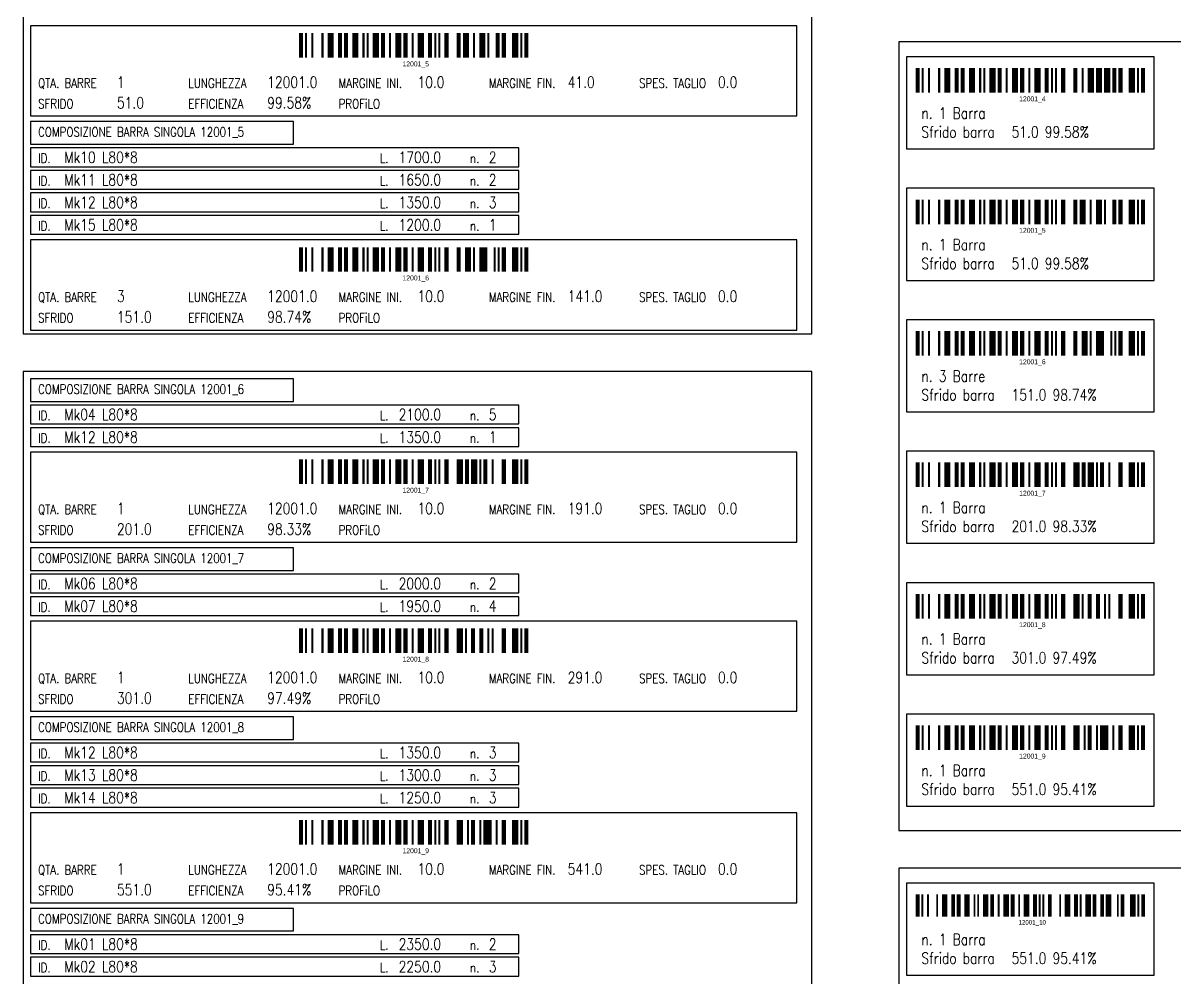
# Model space of a CAD drawing. Header units: millimetres. Extents: x -56 to 421004, y -1 to 91234.
# Drawn here: x 219727 to 237506, y 64003 to 78744 of the extents above; entities that cross this region are included whole.
import ezdxf
from ezdxf.enums import TextEntityAlignment as Align

# ---------------------------------------------------------------- set-up
doc = ezdxf.new("R2010")
doc.units = ezdxf.units.MM
doc.styles.add('EasyCutStyle', font='romans.shx', dxfattribs={"width": 0.8})

# ---------------------------------------------------------------- blocks, each defined once
blk = doc.blocks.new('BARCODE128_12001_5')
at = {"linetype": 'Continuous'}
for points, const_width in [([(1, 0), (1, 12)], 2), ([(3.5, 0), (3.5, 12)], 1), ([(6.5, 0), (6.5, 12)], 1), ([(11.5, 0), (11.5, 12)], 1), ([(15.5, 0), (15.5, 12)], 3), ([(20, 0), (20, 12)], 2), ([(23, 0), (23, 12)], 2), ([(27.5, 0), (27.5, 12)], 3), ([(31.5, 0), (31.5, 12)], 1), ([(33.5, 0), (33.5, 12)], 1), ([(37.5, 0), (37.5, 12)], 3), ([(41, 0), (41, 12)], 2), ([(44.5, 0), (44.5, 12)], 1), ([(48.5, 0), (48.5, 12)], 3), ([(52, 0), (52, 12)], 2), ([(55.5, 0), (55.5, 12)], 1), ([(59.5, 0), (59.5, 12)], 3), ([(64, 0), (64, 12)], 2), ([(66.5, 0), (66.5, 12)], 1), ([(68.5, 0), (68.5, 12)], 1), ([(72, 0), (72, 12)], 2), ([(78, 0), (78, 12)], 2), ([(81.5, 0), (81.5, 12)], 3), ([(85.5, 0), (85.5, 12)], 1), ([(89.5, 0), (89.5, 12)], 3), ([(92.5, 0), (92.5, 12)], 1), ([(97, 0), (97, 12)], 2), ([(100, 0), (100, 12)], 2), ([(105.5, 0), (105.5, 12)], 3), ([(108.5, 0), (108.5, 12)], 1), ([(111, 0), (111, 12)], 2)]:
    blk.add_lwpolyline(points, dxfattribs=dict(at, const_width=const_width))
blk.add_text('12001_5', height=2.4).set_placement((57, -4.2), align=Align.CENTER)
blk = doc.blocks.new('BARCODE128_12001_6')
at = {"linetype": 'Continuous'}
for points, const_width in [([(1, 0), (1, 12)], 2), ([(3.5, 0), (3.5, 12)], 1), ([(6.5, 0), (6.5, 12)], 1), ([(11.5, 0), (11.5, 12)], 1), ([(15.5, 0), (15.5, 12)], 3), ([(20, 0), (20, 12)], 2), ([(23, 0), (23, 12)], 2), ([(27.5, 0), (27.5, 12)], 3), ([(31.5, 0), (31.5, 12)], 1), ([(33.5, 0), (33.5, 12)], 1), ([(37.5, 0), (37.5, 12)], 3), ([(41, 0), (41, 12)], 2), ([(44.5, 0), (44.5, 12)], 1), ([(48.5, 0), (48.5, 12)], 3), ([(52, 0), (52, 12)], 2), ([(55.5, 0), (55.5, 12)], 1), ([(59.5, 0), (59.5, 12)], 3), ([(64, 0), (64, 12)], 2), ([(66.5, 0), (66.5, 12)], 1), ([(68.5, 0), (68.5, 12)], 1), ([(72, 0), (72, 12)], 2), ([(78, 0), (78, 12)], 2), ([(82.5, 0), (82.5, 12)], 3), ([(85.5, 0), (85.5, 12)], 1), ([(90, 0), (90, 12)], 4), ([(95.5, 0), (95.5, 12)], 1), ([(97.5, 0), (97.5, 12)], 1), ([(100, 0), (100, 12)], 2), ([(105.5, 0), (105.5, 12)], 3), ([(108.5, 0), (108.5, 12)], 1), ([(111, 0), (111, 12)], 2)]:
    blk.add_lwpolyline(points, dxfattribs=dict(at, const_width=const_width))
blk.add_text('12001_6', height=2.4).set_placement((57, -4.2), align=Align.CENTER)
blk = doc.blocks.new('BARCODE128_12001_7')
at = {"linetype": 'Continuous'}
for points, const_width in [([(1, 0), (1, 12)], 2), ([(3.5, 0), (3.5, 12)], 1), ([(6.5, 0), (6.5, 12)], 1), ([(11.5, 0), (11.5, 12)], 1), ([(15.5, 0), (15.5, 12)], 3), ([(20, 0), (20, 12)], 2), ([(23, 0), (23, 12)], 2), ([(27.5, 0), (27.5, 12)], 3), ([(31.5, 0), (31.5, 12)], 1), ([(33.5, 0), (33.5, 12)], 1), ([(37.5, 0), (37.5, 12)], 3), ([(41, 0), (41, 12)], 2), ([(44.5, 0), (44.5, 12)], 1), ([(48.5, 0), (48.5, 12)], 3), ([(52, 0), (52, 12)], 2), ([(55.5, 0), (55.5, 12)], 1), ([(59.5, 0), (59.5, 12)], 3), ([(64, 0), (64, 12)], 2), ([(66.5, 0), (66.5, 12)], 1), ([(68.5, 0), (68.5, 12)], 1), ([(72, 0), (72, 12)], 2), ([(78.5, 0), (78.5, 12)], 3), ([(82, 0), (82, 12)], 2), ([(85.5, 0), (85.5, 12)], 3), ([(88.5, 0), (88.5, 12)], 1), ([(91, 0), (91, 12)], 2), ([(94.5, 0), (94.5, 12)], 1), ([(100, 0), (100, 12)], 2), ([(105.5, 0), (105.5, 12)], 3), ([(108.5, 0), (108.5, 12)], 1), ([(111, 0), (111, 12)], 2)]:
    blk.add_lwpolyline(points, dxfattribs=dict(at, const_width=const_width))
blk.add_text('12001_7', height=2.4).set_placement((57, -4.2), align=Align.CENTER)
blk = doc.blocks.new('BARCODE128_12001_8')
at = {"linetype": 'Continuous'}
for points, const_width in [([(1, 0), (1, 12)], 2), ([(3.5, 0), (3.5, 12)], 1), ([(6.5, 0), (6.5, 12)], 1), ([(11.5, 0), (11.5, 12)], 1), ([(15.5, 0), (15.5, 12)], 3), ([(20, 0), (20, 12)], 2), ([(23, 0), (23, 12)], 2), ([(27.5, 0), (27.5, 12)], 3), ([(31.5, 0), (31.5, 12)], 1), ([(33.5, 0), (33.5, 12)], 1), ([(37.5, 0), (37.5, 12)], 3), ([(41, 0), (41, 12)], 2), ([(44.5, 0), (44.5, 12)], 1), ([(48.5, 0), (48.5, 12)], 3), ([(52, 0), (52, 12)], 2), ([(55.5, 0), (55.5, 12)], 1), ([(59.5, 0), (59.5, 12)], 3), ([(64, 0), (64, 12)], 2), ([(66.5, 0), (66.5, 12)], 1), ([(68.5, 0), (68.5, 12)], 1), ([(72, 0), (72, 12)], 2), ([(78.5, 0), (78.5, 12)], 3), ([(81.5, 0), (81.5, 12)], 1), ([(85, 0), (85, 12)], 2), ([(89, 0), (89, 12)], 2), ([(92.5, 0), (92.5, 12)], 1), ([(94.5, 0), (94.5, 12)], 1), ([(100, 0), (100, 12)], 2), ([(105.5, 0), (105.5, 12)], 3), ([(108.5, 0), (108.5, 12)], 1), ([(111, 0), (111, 12)], 2)]:
    blk.add_lwpolyline(points, dxfattribs=dict(at, const_width=const_width))
blk.add_text('12001_8', height=2.4).set_placement((57, -4.2), align=Align.CENTER)
blk = doc.blocks.new('BARCODE128_12001_9')
at = {"linetype": 'Continuous'}
for points, const_width in [([(1, 0), (1, 12)], 2), ([(3.5, 0), (3.5, 12)], 1), ([(6.5, 0), (6.5, 12)], 1), ([(11.5, 0), (11.5, 12)], 1), ([(15.5, 0), (15.5, 12)], 3), ([(20, 0), (20, 12)], 2), ([(23, 0), (23, 12)], 2), ([(27.5, 0), (27.5, 12)], 3), ([(31.5, 0), (31.5, 12)], 1), ([(33.5, 0), (33.5, 12)], 1), ([(37.5, 0), (37.5, 12)], 3), ([(41, 0), (41, 12)], 2), ([(44.5, 0), (44.5, 12)], 1), ([(48.5, 0), (48.5, 12)], 3), ([(52, 0), (52, 12)], 2), ([(55.5, 0), (55.5, 12)], 1), ([(59.5, 0), (59.5, 12)], 3), ([(64, 0), (64, 12)], 2), ([(66.5, 0), (66.5, 12)], 1), ([(68.5, 0), (68.5, 12)], 1), ([(72, 0), (72, 12)], 2), ([(78.5, 0), (78.5, 12)], 3), ([(82.5, 0), (82.5, 12)], 1), ([(85, 0), (85, 12)], 2), ([(88.5, 0), (88.5, 12)], 1), ([(92, 0), (92, 12)], 4), ([(96.5, 0), (96.5, 12)], 1), ([(100, 0), (100, 12)], 2), ([(105.5, 0), (105.5, 12)], 3), ([(108.5, 0), (108.5, 12)], 1), ([(111, 0), (111, 12)], 2)]:
    blk.add_lwpolyline(points, dxfattribs=dict(at, const_width=const_width))
blk.add_text('12001_9', height=2.4).set_placement((57, -4.2), align=Align.CENTER)
blk = doc.blocks.new('BARCODE128_12001_4')
at = {"linetype": 'Continuous'}
for points, const_width in [([(1, 0), (1, 12)], 2), ([(3.5, 0), (3.5, 12)], 1), ([(6.5, 0), (6.5, 12)], 1), ([(11.5, 0), (11.5, 12)], 1), ([(15.5, 0), (15.5, 12)], 3), ([(20, 0), (20, 12)], 2), ([(23, 0), (23, 12)], 2), ([(27.5, 0), (27.5, 12)], 3), ([(31.5, 0), (31.5, 12)], 1), ([(33.5, 0), (33.5, 12)], 1), ([(37.5, 0), (37.5, 12)], 3), ([(41, 0), (41, 12)], 2), ([(44.5, 0), (44.5, 12)], 1), ([(48.5, 0), (48.5, 12)], 3), ([(52, 0), (52, 12)], 2), ([(55.5, 0), (55.5, 12)], 1), ([(59.5, 0), (59.5, 12)], 3), ([(64, 0), (64, 12)], 2), ([(66.5, 0), (66.5, 12)], 1), ([(68.5, 0), (68.5, 12)], 1), ([(72, 0), (72, 12)], 2), ([(78, 0), (78, 12)], 2), ([(81.5, 0), (81.5, 12)], 1), ([(85.5, 0), (85.5, 12)], 3), ([(89.5, 0), (89.5, 12)], 3), ([(93.5, 0), (93.5, 12)], 3), ([(97, 0), (97, 12)], 2), ([(100, 0), (100, 12)], 2), ([(105.5, 0), (105.5, 12)], 3), ([(108.5, 0), (108.5, 12)], 1), ([(111, 0), (111, 12)], 2)]:
    blk.add_lwpolyline(points, dxfattribs=dict(at, const_width=const_width))
blk.add_text('12001_4', height=2.4).set_placement((57, -4.2), align=Align.CENTER)
blk = doc.blocks.new('BARCODE128_12001_10')
at = {"linetype": 'Continuous'}
for points, const_width in [([(1, 0), (1, 12)], 2), ([(3.5, 0), (3.5, 12)], 1), ([(6.5, 0), (6.5, 12)], 1), ([(11.5, 0), (11.5, 12)], 1), ([(15.5, 0), (15.5, 12)], 3), ([(20, 0), (20, 12)], 2), ([(23, 0), (23, 12)], 2), ([(27.5, 0), (27.5, 12)], 3), ([(31.5, 0), (31.5, 12)], 1), ([(33.5, 0), (33.5, 12)], 1), ([(37.5, 0), (37.5, 12)], 3), ([(41, 0), (41, 12)], 2), ([(44.5, 0), (44.5, 12)], 1), ([(48.5, 0), (48.5, 12)], 3), ([(52, 0), (52, 12)], 2), ([(55.5, 0), (55.5, 12)], 1), ([(59.5, 0), (59.5, 12)], 3), ([(64, 0), (64, 12)], 2), ([(66.5, 0), (66.5, 12)], 1), ([(68.5, 0), (68.5, 12)], 1), ([(72, 0), (72, 12)], 2), ([(77.5, 0), (77.5, 12)], 1), ([(81.5, 0), (81.5, 12)], 3), ([(86, 0), (86, 12)], 2), ([(88.5, 0), (88.5, 12)], 1), ([(92.5, 0), (92.5, 12)], 3), ([(96, 0), (96, 12)], 2), ([(100, 0), (100, 12)], 2), ([(103.5, 0), (103.5, 12)], 3), ([(108.5, 0), (108.5, 12)], 1), ([(111, 0), (111, 12)], 2), ([(116.5, 0), (116.5, 12)], 3), ([(119.5, 0), (119.5, 12)], 1), ([(122, 0), (122, 12)], 2)]:
    blk.add_lwpolyline(points, dxfattribs=dict(at, const_width=const_width))
blk.add_text('12001_10', height=2.4).set_placement((62.5, -4.2), align=Align.CENTER)

msp = doc.modelspace()

# ---------------------------------------------------------------- linework, layer by layer
at = {"color": 5}
for points in [[(219726.89, 73946.16), (231901.8, 73946.16), (231901.8, 91164.97), (219726.89, 91164.97)], [(219842.84, 77308.75), (231669.9, 77308.75), (231669.9, 78700.17), (219842.84, 78700.17)], [(233245.22, 66278.28), (250464.03, 66278.28), (250464.03, 78453.2), (233245.22, 78453.2)], [(219842.84, 76873.93), (223901.14, 76873.93), (223901.14, 77221.79), (219842.84, 77221.79)], [(219842.84, 76526.08), (227379.69, 76526.08), (227379.69, 76815.96), (219842.84, 76815.96)], [(219842.84, 76178.22), (227379.69, 76178.22), (227379.69, 76468.1), (219842.84, 76468.1)], [(219842.84, 75830.37), (227379.69, 75830.37), (227379.69, 76120.25), (219842.84, 76120.25)], [(219842.84, 75482.51), (227379.69, 75482.51), (227379.69, 75772.39), (219842.84, 75772.39)], [(219842.84, 74004.13), (231669.9, 74004.13), (231669.9, 75395.55), (219842.84, 75395.55)], [(219726.89, 56147.59), (231901.8, 56147.59), (231901.8, 73366.4), (219726.89, 73366.4)], [(219842.84, 72902.59), (223901.14, 72902.59), (223901.14, 73250.45), (219842.84, 73250.45)], [(219842.84, 72554.74), (227379.69, 72554.74), (227379.69, 72844.62), (219842.84, 72844.62)], [(219842.84, 72206.88), (227379.69, 72206.88), (227379.69, 72496.76), (219842.84, 72496.76)], [(219842.84, 70728.5), (231669.9, 70728.5), (231669.9, 72119.92), (219842.84, 72119.92)], [(219842.84, 70293.68), (223901.14, 70293.68), (223901.14, 70641.54), (219842.84, 70641.54)], [(219842.84, 69945.83), (227379.69, 69945.83), (227379.69, 70235.7), (219842.84, 70235.7)], [(219842.84, 69597.97), (227379.69, 69597.97), (227379.69, 69887.85), (219842.84, 69887.85)], [(219842.84, 68119.59), (231669.9, 68119.59), (231669.9, 69511.01), (219842.84, 69511.01)], [(219842.84, 67684.77), (223901.14, 67684.77), (223901.14, 68032.62), (219842.84, 68032.62)], [(219842.84, 67336.91), (227379.69, 67336.91), (227379.69, 67626.79), (219842.84, 67626.79)], [(219842.84, 66989.06), (227379.69, 66989.06), (227379.69, 67278.94), (219842.84, 67278.94)], [(219842.84, 66641.2), (227379.69, 66641.2), (227379.69, 66931.08), (219842.84, 66931.08)], [(219842.84, 65162.82), (231669.9, 65162.82), (231669.9, 66554.24), (219842.84, 66554.24)], [(233245.22, 53523.61), (250464.03, 53523.61), (250464.03, 65698.52), (233245.22, 65698.52)], [(219842.84, 64728), (223901.14, 64728), (223901.14, 65075.86), (219842.84, 65075.86)], [(219842.84, 64380.15), (227379.69, 64380.15), (227379.69, 64670.03), (219842.84, 64670.03)], [(219842.84, 64032.29), (227379.69, 64032.29), (227379.69, 64322.17), (219842.84, 64322.17)]]:
    msp.add_lwpolyline(points, close=True, dxfattribs=at)

# ---------------------------------------------------------------- block references
at = {"xscale": 31.62316363636637, "yscale": 31.62316363636637, "zscale": 31.62316363636364}
for name, p in [('BARCODE128_12001_5', (223985.47, 78207.9)), ('BARCODE128_12001_6', (223985.47, 74903.28)), ('BARCODE128_12001_7', (223985.47, 71627.65)), ('BARCODE128_12001_8', (223985.47, 69018.74)), ('BARCODE128_12001_9', (223985.47, 66061.97))]:
    msp.add_blockref(name, p, dxfattribs=at)

# ---------------------------------------------------------------- texts
at = {"color": 1, "style": 'EasyCutStyle', "width": 0.8}
for s, height, p in [('QTA. BARRE', 144.94, (219958.79, 77743.57)), ('LUNGHEZZA', 144.94, (222277.82, 77743.57)), ('MARGINE INI.', 144.9395, (224596.85, 77743.57)), ('MARGINE FIN.', 144.9395, (226915.89, 77743.57)), ('SPES. TAGLIO', 144.9395, (229234.92, 77743.57)), ('SFRIDO', 144.94, (219958.79, 77424.7)), ('EFFICIENZA', 144.94, (222277.82, 77424.7)), ('PROFiLO', 144.94, (224596.85, 77424.7)), ('ID.', 144.94, (219958.79, 76584.05)), ('L.', 144.94, (225234.59, 76584.05)), ('n.', 144.94, (226626.01, 76584.05)), ('ID.', 144.94, (219958.79, 76236.2)), ('L.', 144.94, (225234.59, 76236.2)), ('n.', 144.94, (226626.01, 76236.2)), ('ID.', 144.94, (219958.79, 75888.35)), ('L.', 144.94, (225234.59, 75888.35)), ('n.', 144.94, (226626.01, 75888.35)), ('ID.', 144.94, (219958.79, 75540.49)), ('L.', 144.94, (225234.59, 75540.49)), ('n.', 144.94, (226626.01, 75540.49)), ('QTA. BARRE', 144.94, (219958.79, 74438.95)), ('LUNGHEZZA', 144.94, (222277.82, 74438.95)), ('MARGINE INI.', 144.9395, (224596.85, 74438.95)), ('MARGINE FIN.', 144.9395, (226915.89, 74438.95)), ('SPES. TAGLIO', 144.9395, (229234.92, 74438.95)), ('SFRIDO', 144.94, (219958.79, 74120.08)), ('EFFICIENZA', 144.94, (222277.82, 74120.08)), ('PROFiLO', 144.94, (224596.85, 74120.08)), ('ID.', 144.94, (219958.79, 72612.71)), ('L.', 144.94, (225234.59, 72612.71)), ('n.', 144.94, (226626.01, 72612.71)), ('ID.', 144.94, (219958.79, 72264.86)), ('L.', 144.94, (225234.59, 72264.86)), ('n.', 144.94, (226626.01, 72264.86)), ('QTA. BARRE', 144.94, (219958.79, 71163.32)), ('LUNGHEZZA', 144.94, (222277.82, 71163.32)), ('MARGINE INI.', 144.9395, (224596.85, 71163.32)), ('MARGINE FIN.', 144.9395, (226915.89, 71163.32)), ('SPES. TAGLIO', 144.9395, (229234.92, 71163.32)), ('SFRIDO', 144.94, (219958.79, 70844.45)), ('EFFICIENZA', 144.94, (222277.82, 70844.45)), ('PROFiLO', 144.94, (224596.85, 70844.45)), ('ID.', 144.94, (219958.79, 70003.8)), ('L.', 144.94, (225234.59, 70003.8)), ('n.', 144.94, (226626.01, 70003.8)), ('ID.', 144.94, (219958.79, 69655.95)), ('L.', 144.94, (225234.59, 69655.95)), ('n.', 144.94, (226626.01, 69655.95)), ('QTA. BARRE', 144.94, (219958.79, 68554.41)), ('LUNGHEZZA', 144.94, (222277.82, 68554.41)), ('MARGINE INI.', 144.9395, (224596.85, 68554.41)), ('MARGINE FIN.', 144.9395, (226915.89, 68554.41)), ('SPES. TAGLIO', 144.9395, (229234.92, 68554.41)), ('SFRIDO', 144.94, (219958.79, 68235.54)), ('EFFICIENZA', 144.94, (222277.82, 68235.54)), ('PROFiLO', 144.94, (224596.85, 68235.54)), ('ID.', 144.94, (219958.79, 67394.89)), ('L.', 144.94, (225234.59, 67394.89)), ('n.', 144.94, (226626.01, 67394.89)), ('ID.', 144.94, (219958.79, 67047.04)), ('L.', 144.94, (225234.59, 67047.04)), ('n.', 144.94, (226626.01, 67047.04)), ('ID.', 144.94, (219958.79, 66699.18)), ('L.', 144.94, (225234.59, 66699.18)), ('n.', 144.94, (226626.01, 66699.18)), ('QTA. BARRE', 144.94, (219958.79, 65597.64)), ('LUNGHEZZA', 144.94, (222277.82, 65597.64)), ('MARGINE INI.', 144.9395, (224596.85, 65597.64)), ('MARGINE FIN.', 144.9395, (226915.89, 65597.64)), ('SPES. TAGLIO', 144.9395, (229234.92, 65597.64)), ('PROFiLO', 144.94, (224596.85, 65278.77)), ('SFRIDO', 144.94, (219958.79, 65278.77)), ('EFFICIENZA', 144.94, (222277.82, 65278.77)), ('ID.', 144.94, (219958.79, 64438.12)), ('L.', 144.94, (225234.59, 64438.12)), ('n.', 144.94, (226626.01, 64438.12)), ('ID.', 144.94, (219958.79, 64090.27)), ('L.', 144.94, (225234.59, 64090.27)), ('n.', 144.94, (226626.01, 64090.27))]:
    msp.add_text(s, height=height, dxfattribs=at).set_placement(p)
at = {"color": 3, "style": 'EasyCutStyle', "width": 0.8}
for s, height, p in [('1', 173.93, (221176.28, 77743.57)), ('12001.0', 173.927, (223495.31, 77743.57)), ('10.0', 173.927, (225814.35, 77743.57)), ('41.0', 173.927, (228133.38, 77743.57)), ('0.0', 173.927, (230452.41, 77743.57)), ('51.0', 173.927, (221176.28, 77424.7)), ('99.58%', 173.927, (223495.31, 77424.7)), ('Mk10 L80*8', 173.927, (220364.62, 76584.05)), ('1700.0', 173.927, (225524.47, 76584.05)), ('2', 173.93, (226915.89, 76584.05)), ('Mk11 L80*8', 173.927, (220364.62, 76236.2)), ('1650.0', 173.927, (225524.47, 76236.2)), ('2', 173.93, (226915.89, 76236.2)), ('Mk12 L80*8', 173.927, (220364.62, 75888.35)), ('1350.0', 173.927, (225524.47, 75888.35)), ('3', 173.93, (226915.89, 75888.35)), ('Mk15 L80*8', 173.927, (220364.62, 75540.49)), ('1200.0', 173.927, (225524.47, 75540.49)), ('1', 173.93, (226915.89, 75540.49)), ('3', 173.93, (221176.28, 74438.95)), ('12001.0', 173.927, (223495.31, 74438.95)), ('10.0', 173.927, (225814.35, 74438.95)), ('141.0', 173.927, (228133.38, 74438.95)), ('0.0', 173.927, (230452.41, 74438.95)), ('151.0', 173.927, (221176.28, 74120.08)), ('98.74%', 173.927, (223495.31, 74120.08)), ('Mk04 L80*8', 173.927, (220364.62, 72612.71)), ('2100.0', 173.927, (225524.47, 72612.71)), ('5', 173.93, (226915.89, 72612.71)), ('Mk12 L80*8', 173.927, (220364.62, 72264.86)), ('1350.0', 173.927, (225524.47, 72264.86)), ('1', 173.93, (226915.89, 72264.86)), ('1', 173.93, (221176.28, 71163.32)), ('12001.0', 173.927, (223495.31, 71163.32)), ('10.0', 173.927, (225814.35, 71163.32)), ('191.0', 173.927, (228133.38, 71163.32)), ('0.0', 173.927, (230452.41, 71163.32)), ('201.0', 173.927, (221176.28, 70844.45)), ('98.33%', 173.927, (223495.31, 70844.45)), ('Mk06 L80*8', 173.927, (220364.62, 70003.8)), ('2000.0', 173.927, (225524.47, 70003.8)), ('2', 173.93, (226915.89, 70003.8)), ('Mk07 L80*8', 173.927, (220364.62, 69655.95)), ('1950.0', 173.927, (225524.47, 69655.95)), ('4', 173.93, (226915.89, 69655.95)), ('1', 173.93, (221176.28, 68554.41)), ('12001.0', 173.927, (223495.31, 68554.41)), ('10.0', 173.927, (225814.35, 68554.41)), ('291.0', 173.927, (228133.38, 68554.41)), ('0.0', 173.927, (230452.41, 68554.41)), ('301.0', 173.927, (221176.28, 68235.54)), ('97.49%', 173.927, (223495.31, 68235.54)), ('Mk12 L80*8', 173.927, (220364.62, 67394.89)), ('1350.0', 173.927, (225524.47, 67394.89)), ('3', 173.93, (226915.89, 67394.89)), ('Mk13 L80*8', 173.927, (220364.62, 67047.04)), ('1300.0', 173.927, (225524.47, 67047.04)), ('3', 173.93, (226915.89, 67047.04)), ('Mk14 L80*8', 173.927, (220364.62, 66699.18)), ('1250.0', 173.927, (225524.47, 66699.18)), ('3', 173.93, (226915.89, 66699.18)), ('1', 173.93, (221176.28, 65597.64)), ('12001.0', 173.927, (223495.31, 65597.64)), ('10.0', 173.927, (225814.35, 65597.64)), ('541.0', 173.927, (228133.38, 65597.64)), ('0.0', 173.927, (230452.41, 65597.64)), ('551.0', 173.927, (221176.28, 65278.77)), ('95.41%', 173.927, (223495.31, 65278.77)), ('Mk01 L80*8', 173.927, (220364.62, 64438.12)), ('2350.0', 173.927, (225524.47, 64438.12)), ('2', 173.93, (226915.89, 64438.12)), ('Mk02 L80*8', 173.927, (220364.62, 64090.27)), ('2250.0', 173.927, (225524.47, 64090.27)), ('3', 173.93, (226915.89, 64090.27))]:
    msp.add_text(s, height=height, dxfattribs=at).set_placement(p)
at = {"color": 2, "style": 'EasyCutStyle', "width": 0.8}
for s, p in [('COMPOSIZIONE BARRA SINGOLA 12001_5', (219958.79, 76989.89)), ('COMPOSIZIONE BARRA SINGOLA 12001_6', (219958.79, 73018.54)), ('COMPOSIZIONE BARRA SINGOLA 12001_7', (219958.79, 70409.63)), ('COMPOSIZIONE BARRA SINGOLA 12001_8', (219958.79, 67800.72)), ('COMPOSIZIONE BARRA SINGOLA 12001_9', (219958.79, 64843.96))]:
    msp.add_text(s, height=144.9395, dxfattribs=at).set_placement(p)

# ---------------------------------------------------------------- next in the draw order: texts
at = {"color": 71, "char_height": 173.9274, "attachment_point": 1, "bg_fill": 2}
for s, insert in [('{\\Fromans|c0;\\W0.8;\\C2;n. 1 Barra^J\\C1;Sfrido barra^I\\C7;51.0 99.58%', (233593.07, 77438.62)), ('{\\Fromans|c0;\\W0.8;\\C2;n. 1 Barra^J\\C1;Sfrido barra^I\\C7;51.0 99.58%', (233593.07, 75409.47)), ('{\\Fromans|c0;\\W0.8;\\C2;n. 3 Barre^J\\C1;Sfrido barra^I\\C7;151.0 98.74%', (233593.07, 73380.32)), ('{\\Fromans|c0;\\W0.8;\\C2;n. 1 Barra^J\\C1;Sfrido barra^I\\C7;201.0 98.33%', (233593.07, 71351.16)), ('{\\Fromans|c0;\\W0.8;\\C2;n. 1 Barra^J\\C1;Sfrido barra^I\\C7;301.0 97.49%', (233593.07, 69322.01)), ('{\\Fromans|c0;\\W0.8;\\C2;n. 1 Barra^J\\C1;Sfrido barra^I\\C7;551.0 95.41%', (233593.07, 67292.86)), ('{\\Fromans|c0;\\W0.8;\\C2;n. 1 Barra^J\\C1;Sfrido barra^I\\C7;551.0 95.41%', (233593.07, 64683.95))]:
    msp.add_mtext(s, dxfattribs=dict(at, insert=insert))

# ---------------------------------------------------------------- next in the draw order: linework, layer by layer
at = {"color": 5}
for points in [[(233361.17, 76800.89), (237187.57, 76800.89), (237187.57, 78221.3), (233361.17, 78221.3)], [(233361.17, 74771.74), (237187.57, 74771.74), (237187.57, 76192.14), (233361.17, 76192.14)], [(233361.17, 72742.58), (237187.57, 72742.58), (237187.57, 74162.99), (233361.17, 74162.99)], [(233361.17, 70713.43), (237187.57, 70713.43), (237187.57, 72133.84), (233361.17, 72133.84)], [(233361.17, 68684.28), (237187.57, 68684.28), (237187.57, 70104.68), (233361.17, 70104.68)], [(233361.17, 66655.12), (237187.57, 66655.12), (237187.57, 68075.53), (233361.17, 68075.53)], [(233361.17, 64046.21), (237187.57, 64046.21), (237187.57, 65466.62), (233361.17, 65466.62)]]:
    msp.add_lwpolyline(points, close=True, dxfattribs=at)

# ---------------------------------------------------------------- next in the draw order: block references
for name, p, xscale, yscale, zscale in [('BARCODE128_12001_4', (233503.48, 77667.89), 31.62316363636637, 31.62316363636637, 31.62316363636364), ('BARCODE128_12001_5', (233503.48, 75638.74), 31.62316363636637, 31.62316363636637, 31.62316363636364), ('BARCODE128_12001_6', (233503.48, 73609.59), 31.62316363636637, 31.62316363636637, 31.62316363636364), ('BARCODE128_12001_7', (233503.48, 71580.43), 31.62316363636637, 31.62316363636637, 31.62316363636364), ('BARCODE128_12001_8', (233503.48, 69551.28), 31.62316363636637, 31.62316363636637, 31.62316363636364), ('BARCODE128_12001_9', (233503.48, 67522.13), 31.62316363636637, 31.62316363636637, 31.62316363636364), ('BARCODE128_12001_10', (233506.35, 64947.71), 28.74833057849901, 28.74833057851356, 28.74833057851239)]:
    msp.add_blockref(name, p, dxfattribs=dict(xscale=xscale, yscale=yscale, zscale=zscale))

doc.saveas('drawing.dxf')
